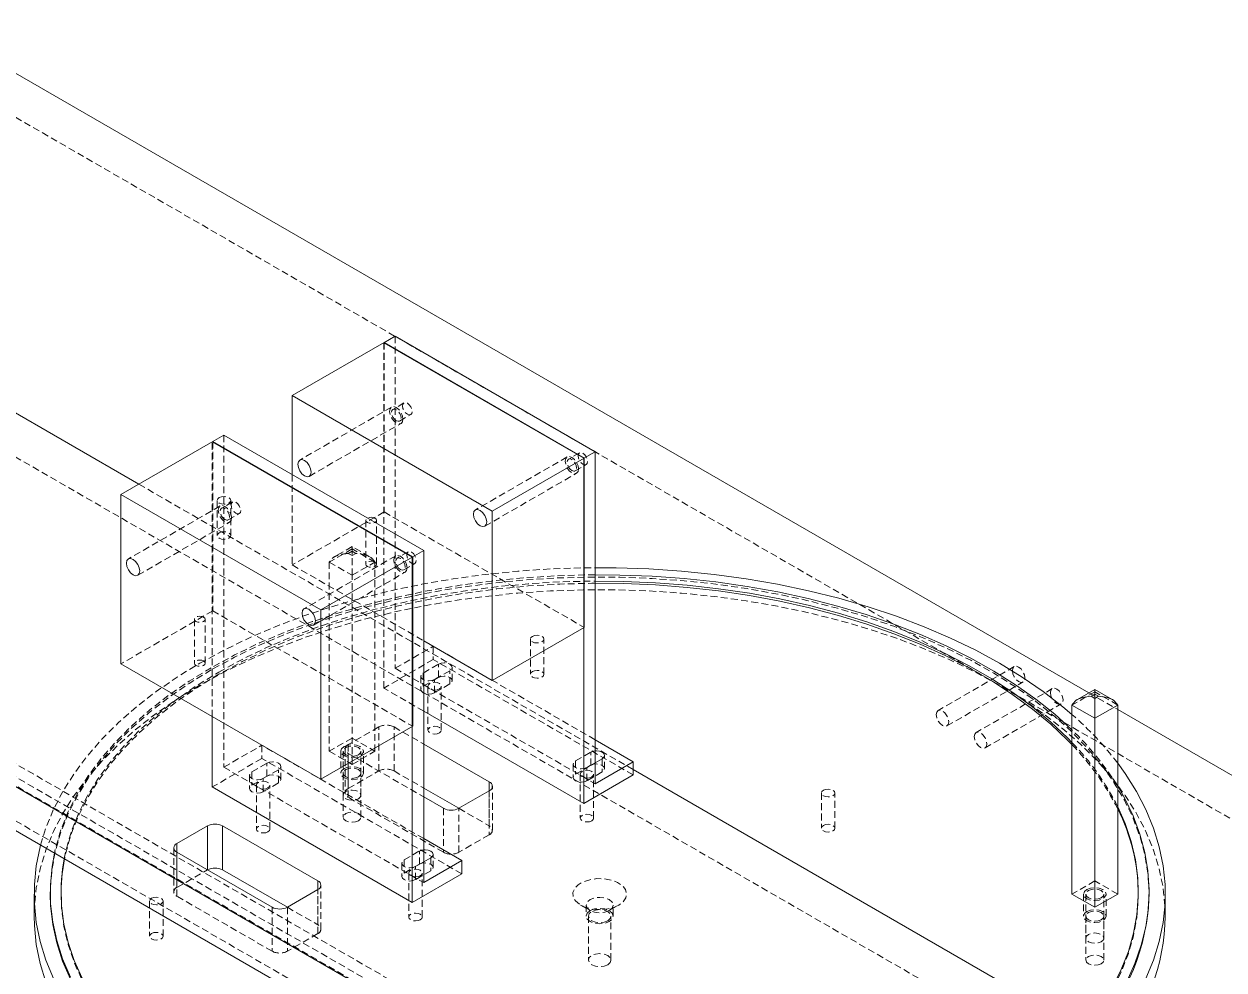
# Model space of a CAD drawing. Header units: millimetres. Extents: x 1529 to 6255, y 1713 to 5797.
# Drawn here: x 5558.1 to 5780.9, y 5170.2 to 5345.8 of the extents above; entities that cross this region are included whole.
import ezdxf

# ---------------------------------------------------------------- set-up
doc = ezdxf.new("R2010")
doc.units = ezdxf.units.MM
doc.linetypes.add('HIDDEN', pattern=[1.905, 1.27, -0.635])

msp = doc.modelspace()

# ---------------------------------------------------------------- linework, layer by layer
at = {"color": 7, "linetype": 'Continuous', "lineweight": 15}
for p, q in [((5540.713, 5345.846), (5755.856, 5221.647)), ((5409.591, 5289.07), (5698.033, 5122.557)), ((5625.003, 5286.681), (5607.962, 5276.843)), ((5624.932, 5286.64), (5627.053, 5287.864)), ((5624.932, 5286.64), (5662.055, 5265.209)), ((5662.126, 5265.25), (5625.003, 5286.681)), ((5664.177, 5266.434), (5627.053, 5287.864)), ((5409.591, 5280.905), (5698.033, 5114.391)), ((5549.201, 5277.87), (5579.471, 5260.396)), ((5607.962, 5276.843), (5645.085, 5255.412)), ((5607.962, 5276.843), (5607.962, 5262.148)), ((5593.112, 5268.271), (5595.234, 5269.495)), ((5632.357, 5248.064), (5595.234, 5269.495)), ((5593.183, 5268.311), (5576.142, 5258.474)), ((5593.112, 5268.271), (5630.235, 5246.84)), ((5630.306, 5246.881), (5593.183, 5268.311)), ((5645.085, 5255.412), (5662.126, 5265.25)), ((5664.177, 5266.434), (5662.055, 5265.209)), ((5662.055, 5265.209), (5662.055, 5201.111)), ((5662.126, 5233.813), (5662.126, 5265.25)), ((5664.177, 5204.785), (5664.177, 5266.434)), ((5576.142, 5258.474), (5576.142, 5227.037)), ((5576.142, 5258.474), (5613.265, 5237.043)), ((5645.085, 5255.412), (5645.085, 5223.975)), ((5613.265, 5237.043), (5630.306, 5246.881)), ((5632.357, 5248.064), (5630.235, 5246.84)), ((5630.235, 5246.84), (5630.235, 5182.741)), ((5630.306, 5215.444), (5630.306, 5246.881)), ((5632.357, 5186.416), (5632.357, 5248.064)), ((5613.265, 5205.606), (5613.265, 5237.043)), ((5645.085, 5223.975), (5662.126, 5233.813)), ((5632.357, 5231.323), (5645.085, 5223.975)), ((5576.142, 5227.037), (5613.265, 5205.606)), ((5756.949, 5222.278), (5753.707, 5220.406)), ((5760.191, 5220.406), (5756.949, 5222.278)), ((5756.949, 5221.431), (5756.242, 5221.023)), ((5756.242, 5221.023), (5756.949, 5220.615)), ((5757.656, 5221.023), (5756.949, 5221.431)), ((5756.949, 5220.615), (5757.656, 5221.023)), ((5662.055, 5201.111), (5632.357, 5218.255)), ((5752.706, 5219.39), (5756.949, 5216.941)), ((5752.706, 5184.279), (5752.706, 5219.39)), ((5756.949, 5216.941), (5761.192, 5219.39)), ((5761.192, 5219.39), (5761.192, 5184.279)), ((5761.192, 5218.567), (5854.553, 5164.671)), ((5593.112, 5204.172), (5593.112, 5217.24)), ((5613.265, 5205.606), (5630.306, 5215.444)), ((5756.949, 5181.829), (5756.949, 5216.941)), ((5632.357, 5212.132), (5644.519, 5205.111)), ((5671.248, 5208.867), (5664.177, 5212.949)), ((5665.485, 5209.418), (5664.177, 5208.663)), ((5671.248, 5208.867), (5664.177, 5204.785)), ((5671.248, 5206.417), (5671.248, 5208.867)), ((5662.055, 5201.111), (5671.248, 5206.417)), ((5671.248, 5207.414), (5775.368, 5147.306)), ((5630.235, 5182.741), (5593.112, 5204.172)), ((5632.357, 5203.967), (5638.861, 5200.212)), ((5632.357, 5202.335), (5636.034, 5200.213)), ((5644.519, 5203.478), (5638.862, 5200.213)), ((5592.193, 5196.947), (5586.536, 5193.681)), ((5595.022, 5196.947), (5612.699, 5186.742)), ((5595.022, 5188.781), (5595.022, 5196.947)), ((5639.428, 5190.498), (5632.357, 5194.58)), ((5586.536, 5192.049), (5604.214, 5181.843)), ((5633.665, 5191.049), (5632.357, 5190.294)), ((5595.022, 5188.781), (5607.041, 5181.843)), ((5639.428, 5190.498), (5632.357, 5186.416)), ((5639.428, 5188.048), (5639.428, 5190.498)), ((5630.235, 5182.741), (5639.428, 5188.048)), ((5560.025, 5184.279), (5560.025, 5180.196)), ((5563.025, 5184.687), (5563.025, 5184.279)), ((5612.699, 5185.109), (5607.042, 5181.843)), ((5752.706, 5184.279), (5756.949, 5181.829)), ((5761.192, 5184.279), (5756.949, 5181.829)), ((5767.025, 5184.279), (5767.025, 5184.687)), ((5770.025, 5180.196), (5770.025, 5184.279))]:
    msp.add_line(p, q, dxfattribs=at)
at = {"color": 7, "linetype": 'HIDDEN', "lineweight": 0}
for p, q in [((5951.971, 5100.267), (5540.713, 5337.681)), ((5775.368, 5139.141), (5452.464, 5325.55)), ((5624.932, 5222.541), (5624.932, 5286.64)), ((5625.003, 5286.681), (5625.003, 5255.244)), ((5627.053, 5287.864), (5627.053, 5226.215)), ((5628.691, 5275.474), (5626.641, 5274.29)), ((5626.391, 5274.723), (5609.349, 5264.886)), ((5627.891, 5272.125), (5629.941, 5273.309)), ((5611.099, 5261.855), (5628.141, 5271.692)), ((5595.234, 5269.495), (5595.234, 5207.846)), ((5593.112, 5217.24), (5593.112, 5268.271)), ((5593.183, 5268.311), (5593.183, 5236.875)), ((5658.988, 5265.459), (5641.947, 5255.621)), ((5661.289, 5266.21), (5659.238, 5265.026)), ((5607.962, 5262.148), (5607.962, 5245.406)), ((5643.697, 5252.59), (5660.738, 5262.428)), ((5660.488, 5262.861), (5662.539, 5264.044)), ((5579.471, 5260.396), (5671.248, 5207.414)), ((5594.571, 5256.354), (5577.53, 5246.517)), ((5594.036, 5257.388), (5594.036, 5250.856)), ((5596.871, 5257.105), (5594.821, 5255.921)), ((5596.536, 5250.856), (5596.536, 5257.388)), ((5579.279, 5243.485), (5596.321, 5253.323)), ((5596.071, 5253.756), (5598.121, 5254.94)), ((5625.003, 5255.244), (5607.962, 5245.406)), ((5621.599, 5253.694), (5621.599, 5245.529)), ((5623.599, 5245.529), (5623.599, 5253.694)), ((5625.003, 5255.244), (5662.126, 5233.813)), ((5619.063, 5248.811), (5615.821, 5246.939)), ((5622.305, 5246.939), (5619.063, 5248.811)), ((5627.168, 5247.09), (5610.127, 5237.252)), ((5619.063, 5248.372), (5614.821, 5245.923)), ((5619.063, 5247.964), (5618.356, 5247.556)), ((5619.063, 5247.148), (5618.356, 5247.556)), ((5623.306, 5245.923), (5619.063, 5248.372)), ((5619.063, 5248.372), (5619.063, 5247.323)), ((5619.77, 5247.556), (5619.063, 5247.964)), ((5619.77, 5247.556), (5619.063, 5247.148)), ((5629.469, 5247.84), (5627.418, 5246.657)), ((5607.962, 5245.406), (5632.357, 5231.323)), ((5614.821, 5245.923), (5619.063, 5243.474)), ((5614.821, 5245.923), (5614.821, 5210.812)), ((5619.063, 5243.474), (5623.306, 5245.923)), ((5623.306, 5210.812), (5623.306, 5245.923)), ((5628.668, 5244.491), (5630.719, 5245.675)), ((5611.877, 5234.221), (5628.918, 5244.058)), ((5619.063, 5208.363), (5619.063, 5243.474)), ((5593.183, 5236.875), (5576.142, 5227.037)), ((5593.183, 5236.875), (5630.306, 5215.444)), ((5589.779, 5235.325), (5589.779, 5227.159)), ((5591.779, 5227.159), (5591.779, 5235.325)), ((5652.173, 5231.635), (5652.173, 5225.103)), ((5654.673, 5225.103), (5654.673, 5231.635)), ((5627.053, 5226.215), (5634.125, 5230.298)), ((5664.177, 5212.949), (5634.125, 5230.298)), ((5634.125, 5230.298), (5634.125, 5227.848)), ((5634.125, 5227.848), (5624.932, 5222.541)), ((5632.251, 5225.338), (5635.079, 5226.971)), ((5671.248, 5206.417), (5634.125, 5227.848)), ((5635.079, 5224.521), (5635.079, 5226.971)), ((5741.982, 5226.527), (5727.84, 5218.363)), ((5627.053, 5226.215), (5664.177, 5204.785)), ((5631.811, 5224.726), (5631.811, 5222.276)), ((5632.251, 5225.338), (5632.251, 5222.888)), ((5632.251, 5222.888), (5635.079, 5224.521)), ((5637.2, 5225.746), (5634.372, 5224.113)), ((5637.2, 5223.297), (5637.2, 5225.746)), ((5637.64, 5223.909), (5637.64, 5226.358)), ((5632.357, 5218.255), (5624.932, 5222.541)), ((5633.122, 5222.888), (5633.122, 5214.723)), ((5634.372, 5221.664), (5634.372, 5224.113)), ((5637.2, 5223.297), (5634.372, 5221.664)), ((5635.622, 5214.723), (5635.622, 5222.888)), ((5729.49, 5215.505), (5743.632, 5223.669)), ((5749.053, 5222.445), (5734.911, 5214.281)), ((5756.949, 5221.839), (5752.706, 5219.39)), ((5755.856, 5221.647), (5761.192, 5218.567)), ((5761.192, 5219.39), (5756.949, 5221.839)), ((5756.949, 5221.839), (5756.949, 5220.79)), ((5736.561, 5211.423), (5750.703, 5219.587)), ((5540.713, 5215.2), (5951.971, 4977.786)), ((5545.663, 5214.791), (5954.093, 4979.01)), ((5619.063, 5213.261), (5614.821, 5210.812)), ((5624.013, 5215.316), (5618.356, 5212.05)), ((5619.063, 5213.261), (5623.306, 5210.812)), ((5624.013, 5207.151), (5624.013, 5215.316)), ((5626.841, 5215.316), (5632.357, 5212.132)), ((5626.841, 5207.151), (5626.841, 5215.316)), ((5542.128, 5212.75), (5950.557, 4976.969)), ((5595.234, 5207.846), (5602.305, 5211.928)), ((5632.357, 5194.58), (5602.305, 5211.928)), ((5602.305, 5211.928), (5602.305, 5209.479)), ((5617.77, 5211.234), (5617.77, 5203.069)), ((5618.356, 5212.05), (5618.356, 5203.885)), ((5602.305, 5209.479), (5593.112, 5204.172)), ((5639.428, 5188.048), (5602.305, 5209.479)), ((5614.821, 5210.812), (5619.063, 5208.363)), ((5616.963, 5210.812), (5616.963, 5206.729)), ((5617.413, 5210.812), (5617.413, 5202.646)), ((5618.356, 5210.418), (5632.357, 5202.335)), ((5618.356, 5202.252), (5618.356, 5210.418)), ((5619.063, 5208.363), (5623.306, 5210.812)), ((5620.713, 5202.646), (5620.713, 5210.812)), ((5621.163, 5206.729), (5621.163, 5210.812)), ((5660.535, 5209.01), (5663.363, 5210.642)), ((5660.535, 5209.01), (5660.535, 5206.56)), ((5664.177, 5208.663), (5662.656, 5207.785)), ((5663.363, 5208.193), (5663.363, 5210.642)), ((5665.485, 5209.418), (5665.485, 5206.968)), ((5665.924, 5207.581), (5665.924, 5210.03)), ((5951.971, 4969.62), (5540.713, 5207.034)), ((5595.234, 5207.846), (5632.357, 5186.416)), ((5600.431, 5206.969), (5603.259, 5208.601)), ((5600.431, 5206.969), (5600.431, 5204.519)), ((5605.381, 5207.377), (5602.552, 5205.744)), ((5603.259, 5206.152), (5603.259, 5208.601)), ((5605.381, 5204.927), (5605.381, 5207.377)), ((5605.82, 5205.54), (5605.82, 5207.989)), ((5617.413, 5206.729), (5617.413, 5198.564)), ((5618.356, 5203.885), (5624.013, 5207.151)), ((5620.713, 5198.564), (5620.713, 5206.729)), ((5626.841, 5207.151), (5632.357, 5203.967)), ((5660.096, 5208.397), (5660.096, 5205.948)), ((5660.535, 5206.56), (5663.363, 5208.193)), ((5661.406, 5206.56), (5661.406, 5198.395)), ((5662.656, 5205.336), (5662.656, 5207.785)), ((5665.485, 5206.968), (5662.656, 5205.336)), ((5663.906, 5198.395), (5663.906, 5206.56)), ((5599.992, 5206.356), (5599.992, 5203.907)), ((5600.431, 5204.519), (5603.259, 5206.152)), ((5601.302, 5204.519), (5601.302, 5196.354)), ((5602.552, 5203.295), (5602.552, 5205.744)), ((5605.381, 5204.927), (5602.552, 5203.295)), ((5603.802, 5196.354), (5603.802, 5204.519)), ((5645.105, 5196.129), (5645.105, 5204.295)), ((5636.034, 5192.047), (5618.356, 5202.252)), ((5644.519, 5203.478), (5644.519, 5195.313)), ((5644.519, 5196.946), (5644.519, 5203.478)), ((5706.201, 5203.055), (5706.201, 5196.523)), ((5708.702, 5196.523), (5708.702, 5203.055)), ((5636.034, 5200.213), (5636.034, 5192.047)), ((5638.861, 5200.212), (5644.519, 5196.946)), ((5638.862, 5192.047), (5638.862, 5200.213)), ((5644.519, 5195.313), (5638.862, 5192.047)), ((5585.95, 5192.865), (5585.95, 5184.699)), ((5586.536, 5183.883), (5586.536, 5192.049)), ((5586.536, 5192.048), (5586.536, 5185.516)), ((5628.715, 5190.641), (5631.544, 5192.273)), ((5631.544, 5189.824), (5631.544, 5192.273)), ((5633.665, 5191.049), (5633.665, 5188.599)), ((5634.104, 5189.211), (5634.104, 5191.661)), ((5586.536, 5185.516), (5592.193, 5188.781)), ((5592.193, 5188.781), (5592.193, 5188.783)), ((5628.276, 5190.028), (5628.276, 5187.579)), ((5628.715, 5190.641), (5628.715, 5188.191)), ((5628.715, 5188.191), (5631.544, 5189.824)), ((5632.357, 5190.294), (5630.836, 5189.416)), ((5630.836, 5186.966), (5630.836, 5189.416)), ((5633.665, 5188.599), (5630.836, 5186.966)), ((5629.586, 5188.191), (5629.586, 5180.025)), ((5632.086, 5180.025), (5632.086, 5188.191)), ((5756.949, 5186.728), (5752.706, 5184.279)), ((5761.192, 5184.279), (5756.949, 5186.728)), ((5565.025, 5184.687), (5565.025, 5184.279)), ((5612.699, 5176.944), (5612.699, 5185.109)), ((5612.699, 5178.576), (5612.699, 5185.109)), ((5613.285, 5177.76), (5613.285, 5185.925)), ((5754.849, 5184.279), (5754.849, 5180.196)), ((5755.299, 5184.279), (5755.299, 5176.113)), ((5758.599, 5176.113), (5758.599, 5184.279)), ((5759.049, 5180.196), (5759.049, 5184.279)), ((5765.025, 5184.279), (5765.025, 5184.687)), ((5581.467, 5182.99), (5581.467, 5176.458)), ((5583.967, 5176.458), (5583.967, 5182.99)), ((5604.214, 5173.678), (5586.536, 5183.883)), ((5661.489, 5182.238), (5663.257, 5181.217)), ((5662.525, 5182.237), (5662.525, 5180.196)), ((5666.793, 5181.217), (5668.561, 5182.238)), ((5667.525, 5180.196), (5667.525, 5182.237)), ((5604.214, 5181.843), (5604.214, 5173.678)), ((5607.041, 5181.843), (5612.699, 5178.576)), ((5607.042, 5181.843), (5607.042, 5173.678)), ((5662.925, 5180.196), (5662.925, 5172.031)), ((5667.125, 5172.031), (5667.125, 5180.196)), ((5755.299, 5180.196), (5755.299, 5172.031)), ((5758.599, 5172.031), (5758.599, 5180.196)), ((5612.699, 5176.944), (5607.042, 5173.678))]:
    msp.add_line(p, q, dxfattribs=at)
at = {"color": 8, "linetype": 'Continuous', "lineweight": 15}
for p, q in [((5644.519, 5203.478), (5644.519, 5205.111)), ((5592.193, 5188.783), (5592.193, 5196.947)), ((5586.536, 5193.681), (5586.536, 5192.048)), ((5612.699, 5185.109), (5612.699, 5186.742))]:
    msp.add_line(p, q, dxfattribs=at)
at = {"color": 7, "linetype": 'HIDDEN', "lineweight": 0, "flags": 128}
for points in [[(5629.316, 5273.371), (5629.654, 5273.253), (5629.941, 5273.309), (5630.133, 5273.53), (5630.2, 5273.881), (5630.133, 5274.311), (5629.941, 5274.753), (5629.654, 5275.139), (5629.316, 5275.412), (5628.978, 5275.53), (5628.691, 5275.474), (5628.5, 5275.254), (5628.432, 5274.902), (5628.5, 5274.472), (5628.691, 5274.031), (5628.978, 5273.644), (5629.316, 5273.371)], [(5628.503, 5272.494), (5628.409, 5272.001), (5628.141, 5271.692), (5627.739, 5271.614), (5627.266, 5271.779), (5626.792, 5272.161), (5626.391, 5272.703), (5626.122, 5273.321), (5626.028, 5273.922), (5626.122, 5274.415), (5626.391, 5274.723), (5626.792, 5274.801), (5627.266, 5274.637), (5627.739, 5274.255), (5628.141, 5273.713), (5628.409, 5273.095), (5628.503, 5272.494)], [(5627.266, 5272.187), (5626.927, 5272.46), (5626.641, 5272.847), (5626.449, 5273.289), (5626.382, 5273.718), (5626.449, 5274.07), (5626.641, 5274.29), (5626.927, 5274.346), (5627.266, 5274.229), (5627.604, 5273.956), (5627.891, 5273.569), (5628.082, 5273.127), (5628.149, 5272.698), (5628.082, 5272.346), (5627.891, 5272.125), (5627.604, 5272.07), (5627.266, 5272.187)], [(5661.101, 5263.229), (5661.006, 5262.736), (5660.738, 5262.428), (5660.337, 5262.35), (5659.863, 5262.514), (5659.39, 5262.896), (5658.988, 5263.438), (5658.72, 5264.056), (5658.626, 5264.658), (5658.72, 5265.15), (5658.988, 5265.459), (5659.39, 5265.537), (5659.863, 5265.372), (5660.337, 5264.99), (5660.738, 5264.448), (5661.006, 5263.83), (5661.101, 5263.229)], [(5659.863, 5262.923), (5659.525, 5263.195), (5659.238, 5263.582), (5659.047, 5264.024), (5658.979, 5264.453), (5659.047, 5264.805), (5659.238, 5265.026), (5659.525, 5265.081), (5659.863, 5264.964), (5660.201, 5264.691), (5660.488, 5264.304), (5660.68, 5263.862), (5660.747, 5263.433), (5660.68, 5263.081), (5660.488, 5262.861), (5660.201, 5262.805), (5659.863, 5262.923)], [(5661.914, 5264.106), (5662.252, 5263.989), (5662.539, 5264.044), (5662.73, 5264.265), (5662.798, 5264.617), (5662.73, 5265.046), (5662.539, 5265.488), (5662.252, 5265.875), (5661.914, 5266.148), (5661.576, 5266.265), (5661.289, 5266.209), (5661.097, 5265.989), (5661.03, 5265.637), (5661.097, 5265.208), (5661.289, 5264.766), (5661.576, 5264.379), (5661.914, 5264.106)], [(5594.402, 5257.899), (5594.808, 5258.055), (5595.286, 5258.11), (5595.764, 5258.055), (5596.17, 5257.899), (5596.441, 5257.664), (5596.536, 5257.388), (5596.441, 5257.112), (5596.17, 5256.878), (5595.764, 5256.722), (5595.286, 5256.667), (5594.808, 5256.722), (5594.402, 5256.878), (5594.131, 5257.112), (5594.036, 5257.388), (5594.131, 5257.664), (5594.402, 5257.899)], [(5596.683, 5254.124), (5596.589, 5253.632), (5596.321, 5253.323), (5595.919, 5253.245), (5595.446, 5253.41), (5594.972, 5253.792), (5594.571, 5254.333), (5594.303, 5254.952), (5594.208, 5255.553), (5594.303, 5256.046), (5594.571, 5256.354), (5594.972, 5256.432), (5595.446, 5256.268), (5595.919, 5255.886), (5596.321, 5255.344), (5596.589, 5254.726), (5596.683, 5254.124)], [(5595.446, 5253.818), (5595.108, 5254.091), (5594.821, 5254.478), (5594.629, 5254.919), (5594.562, 5255.349), (5594.629, 5255.701), (5594.821, 5255.921), (5595.108, 5255.977), (5595.446, 5255.859), (5595.784, 5255.586), (5596.071, 5255.2), (5596.262, 5254.758), (5596.33, 5254.328), (5596.262, 5253.977), (5596.071, 5253.756), (5595.784, 5253.7), (5595.446, 5253.818)], [(5597.496, 5255.002), (5597.835, 5254.884), (5598.121, 5254.94), (5598.313, 5255.16), (5598.38, 5255.512), (5598.313, 5255.942), (5598.121, 5256.383), (5597.835, 5256.77), (5597.496, 5257.043), (5597.158, 5257.161), (5596.871, 5257.105), (5596.68, 5256.884), (5596.613, 5256.533), (5596.68, 5256.103), (5596.871, 5255.661), (5597.158, 5255.275), (5597.496, 5255.002)], [(5623.306, 5254.102), (5623.523, 5253.915), (5623.599, 5253.694), (5623.523, 5253.473), (5623.306, 5253.286), (5622.981, 5253.161), (5622.599, 5253.117), (5622.216, 5253.161), (5621.892, 5253.286), (5621.675, 5253.473), (5621.599, 5253.694), (5621.675, 5253.915), (5621.892, 5254.102), (5622.216, 5254.227), (5622.599, 5254.271), (5622.981, 5254.227), (5623.306, 5254.102)], [(5594.402, 5251.366), (5594.808, 5251.523), (5595.286, 5251.578), (5595.764, 5251.523), (5596.17, 5251.366), (5596.441, 5251.132), (5596.536, 5250.856), (5596.441, 5250.58), (5596.17, 5250.346), (5595.764, 5250.189), (5595.286, 5250.134), (5594.808, 5250.189), (5594.402, 5250.346), (5594.131, 5250.58), (5594.036, 5250.856), (5594.131, 5251.132), (5594.402, 5251.366)], [(5629.281, 5244.86), (5629.187, 5244.367), (5628.918, 5244.058), (5628.517, 5243.98), (5628.043, 5244.145), (5627.57, 5244.527), (5627.168, 5245.069), (5626.9, 5245.687), (5626.806, 5246.288), (5626.9, 5246.781), (5627.168, 5247.09), (5627.57, 5247.168), (5628.043, 5247.003), (5628.517, 5246.621), (5628.918, 5246.079), (5629.187, 5245.461), (5629.281, 5244.86)], [(5628.043, 5244.553), (5627.705, 5244.826), (5627.418, 5245.213), (5627.227, 5245.655), (5627.16, 5246.084), (5627.227, 5246.436), (5627.418, 5246.656), (5627.705, 5246.712), (5628.043, 5246.595), (5628.382, 5246.322), (5628.668, 5245.935), (5628.86, 5245.493), (5628.927, 5245.064), (5628.86, 5244.712), (5628.668, 5244.491), (5628.382, 5244.436), (5628.043, 5244.553)], [(5630.094, 5245.737), (5630.432, 5245.62), (5630.719, 5245.675), (5630.911, 5245.896), (5630.978, 5246.248), (5630.911, 5246.677), (5630.719, 5247.119), (5630.432, 5247.505), (5630.094, 5247.779), (5629.756, 5247.896), (5629.469, 5247.84), (5629.277, 5247.62), (5629.21, 5247.268), (5629.277, 5246.839), (5629.469, 5246.397), (5629.756, 5246.01), (5630.094, 5245.737)], [(5590.779, 5227.14), (5595.222, 5229.56), (5599.9, 5231.826), (5604.8, 5233.932), (5609.903, 5235.869), (5615.192, 5237.632), (5620.65, 5239.215), (5626.258, 5240.611), (5631.998, 5241.817), (5637.849, 5242.828), (5643.792, 5243.642), (5649.807, 5244.254), (5655.874, 5244.663), (5661.971, 5244.868), (5664.177, 5244.892)], [(5623.306, 5245.937), (5623.523, 5245.749), (5623.599, 5245.529), (5623.523, 5245.308), (5623.306, 5245.12), (5622.981, 5244.995), (5622.599, 5244.951), (5622.216, 5244.995), (5621.892, 5245.12), (5621.675, 5245.308), (5621.599, 5245.529), (5621.675, 5245.749), (5621.892, 5245.937), (5622.216, 5246.062), (5622.599, 5246.106), (5622.981, 5246.062), (5623.306, 5245.937)], [(5664.177, 5243.568), (5662.779, 5243.556), (5656.798, 5243.378), (5650.846, 5242.999), (5644.942, 5242.418), (5639.108, 5241.638), (5633.363, 5240.662), (5627.727, 5239.492), (5622.22, 5238.134), (5616.86, 5236.592), (5611.666, 5234.871), (5606.657, 5232.976), (5601.848, 5230.916), (5597.257, 5228.696), (5592.9, 5226.324)], [(5767.025, 5184.279), (5767.022, 5184.711), (5766.803, 5188.166), (5766.232, 5191.607), (5765.313, 5195.023), (5764.047, 5198.403), (5762.441, 5201.733), (5760.498, 5205.003), (5758.227, 5208.202), (5755.634, 5211.319), (5752.729, 5214.342), (5749.522, 5217.261), (5746.023, 5220.067), (5742.245, 5222.75), (5738.201, 5225.3), (5733.905, 5227.708), (5729.371, 5229.967), (5724.615, 5232.068), (5719.654, 5234.005), (5714.505, 5235.77), (5709.185, 5237.357), (5703.713, 5238.762), (5698.107, 5239.979), (5692.388, 5241.004), (5686.574, 5241.833), (5680.686, 5242.464), (5674.743, 5242.894), (5668.768, 5243.122), (5662.779, 5243.148), (5656.798, 5242.97), (5650.846, 5242.59), (5644.942, 5242.009), (5639.108, 5241.229), (5633.363, 5240.253), (5627.727, 5239.084), (5622.22, 5237.726), (5616.86, 5236.184), (5611.666, 5234.462), (5606.657, 5232.568), (5601.848, 5230.507), (5597.257, 5228.287), (5592.9, 5225.915)], [(5594.314, 5225.507), (5598.628, 5227.854), (5603.174, 5230.049), (5607.938, 5232.084), (5612.902, 5233.953), (5618.049, 5235.649), (5623.361, 5237.167), (5628.82, 5238.499), (5634.405, 5239.643), (5640.099, 5240.594), (5645.88, 5241.348), (5651.728, 5241.903), (5657.622, 5242.257), (5663.543, 5242.409), (5664.177, 5242.414)], [(5770.025, 5180.196), (5769.981, 5181.959), (5769.626, 5185.479), (5768.916, 5188.981), (5767.856, 5192.453), (5766.447, 5195.884), (5764.696, 5199.262), (5762.607, 5202.575), (5760.187, 5205.813), (5757.446, 5208.964), (5754.392, 5212.017), (5751.036, 5214.963), (5747.389, 5217.792), (5743.463, 5220.493), (5739.271, 5223.057), (5734.829, 5225.477), (5730.15, 5227.743), (5725.251, 5229.849), (5720.148, 5231.787), (5714.858, 5233.55), (5709.4, 5235.132), (5703.792, 5236.529), (5698.052, 5237.734), (5692.201, 5238.746), (5686.258, 5239.559), (5680.243, 5240.171), (5674.176, 5240.58), (5668.079, 5240.785), (5661.971, 5240.785), (5655.874, 5240.58), (5649.807, 5240.171), (5643.792, 5239.559), (5637.849, 5238.746), (5631.998, 5237.734), (5626.258, 5236.529), (5620.65, 5235.132), (5615.192, 5233.55), (5609.903, 5231.787), (5604.8, 5229.849), (5599.9, 5227.743), (5595.222, 5225.477), (5590.779, 5223.057)], [(5664.177, 5242.005), (5663.543, 5242.001), (5657.622, 5241.849), (5651.728, 5241.495), (5645.88, 5240.939), (5640.099, 5240.185), (5634.405, 5239.235), (5628.82, 5238.091), (5623.361, 5236.758), (5618.049, 5235.241), (5612.902, 5233.545), (5607.938, 5231.676), (5603.174, 5229.64), (5598.628, 5227.446), (5594.314, 5225.099)], [(5591.486, 5235.733), (5591.703, 5235.546), (5591.779, 5235.325), (5591.703, 5235.104), (5591.486, 5234.917), (5591.162, 5234.791), (5590.779, 5234.747), (5590.396, 5234.791), (5590.072, 5234.917), (5589.855, 5235.104), (5589.779, 5235.325), (5589.855, 5235.546), (5590.072, 5235.733), (5590.396, 5235.858), (5590.779, 5235.902), (5591.162, 5235.858), (5591.486, 5235.733)], [(5652.54, 5232.146), (5652.945, 5232.302), (5653.423, 5232.357), (5653.902, 5232.302), (5654.307, 5232.146), (5654.578, 5231.911), (5654.673, 5231.635), (5654.578, 5231.359), (5654.307, 5231.125), (5653.902, 5230.969), (5653.423, 5230.914), (5652.945, 5230.969), (5652.54, 5231.125), (5652.269, 5231.359), (5652.173, 5231.635), (5652.269, 5231.911), (5652.54, 5232.146)], [(5561.214, 5193.375), (5562.194, 5196.536), (5563.603, 5199.967), (5565.355, 5203.345), (5567.444, 5206.658), (5569.863, 5209.896), (5572.604, 5213.047), (5575.658, 5216.1), (5579.014, 5219.046), (5582.661, 5221.874), (5586.587, 5224.575), (5590.779, 5227.14)], [(5591.486, 5227.568), (5591.703, 5227.38), (5591.779, 5227.159), (5591.703, 5226.938), (5591.486, 5226.751), (5591.162, 5226.626), (5590.779, 5226.582), (5590.396, 5226.626), (5590.072, 5226.751), (5589.855, 5226.938), (5589.779, 5227.159), (5589.855, 5227.38), (5590.072, 5227.568), (5590.396, 5227.693), (5590.779, 5227.737), (5591.162, 5227.693), (5591.486, 5227.568)], [(5635.079, 5226.971), (5635.566, 5227.158), (5636.14, 5227.224), (5636.714, 5227.158), (5637.2, 5226.971), (5637.526, 5226.69), (5637.64, 5226.358), (5637.526, 5226.027), (5637.2, 5225.746)], [(5741.64, 5225.771), (5741.729, 5225.204), (5741.982, 5224.621), (5742.36, 5224.111), (5742.807, 5223.75), (5743.253, 5223.595), (5743.632, 5223.669), (5743.885, 5223.96), (5743.974, 5224.424), (5743.885, 5224.991), (5743.632, 5225.574), (5743.253, 5226.085), (5742.807, 5226.445), (5742.36, 5226.6), (5741.982, 5226.527), (5741.729, 5226.236), (5741.64, 5225.771)], [(5592.9, 5225.915), (5588.792, 5223.4), (5584.946, 5220.75), (5581.376, 5217.974), (5578.095, 5215.082), (5575.113, 5212.084), (5572.442, 5208.99), (5570.089, 5205.81), (5568.064, 5202.557), (5566.373, 5199.24), (5565.022, 5195.872), (5564.015, 5192.464), (5563.357, 5189.028), (5563.05, 5185.575), (5563.025, 5184.279)], [(5592.9, 5226.324), (5588.792, 5223.808), (5584.946, 5221.158), (5581.376, 5218.382), (5578.095, 5215.49), (5575.113, 5212.492), (5572.442, 5209.398), (5570.089, 5206.219), (5568.064, 5202.965), (5566.373, 5199.649), (5565.022, 5196.28), (5564.015, 5192.872), (5563.791, 5191.887)], [(5565.596, 5190.845), (5565.913, 5192.363), (5566.875, 5195.739), (5568.182, 5199.077), (5569.828, 5202.363), (5571.809, 5205.588), (5574.118, 5208.739), (5576.746, 5211.806), (5579.684, 5214.777), (5582.921, 5217.643), (5586.448, 5220.393), (5590.25, 5223.017), (5594.314, 5225.507)], [(5594.314, 5225.099), (5590.25, 5222.609), (5586.448, 5219.985), (5582.921, 5217.235), (5579.684, 5214.369), (5576.746, 5211.397), (5574.118, 5208.331), (5571.809, 5205.18), (5569.828, 5201.955), (5568.182, 5198.668), (5566.875, 5195.331), (5565.913, 5191.955), (5565.666, 5190.805)], [(5634.372, 5224.113), (5633.885, 5223.926), (5633.311, 5223.86), (5632.737, 5223.926), (5632.251, 5224.113), (5631.926, 5224.394), (5631.811, 5224.726), (5631.926, 5225.057), (5632.251, 5225.338)], [(5635.079, 5224.521), (5635.566, 5224.709), (5636.14, 5224.775), (5636.714, 5224.709), (5637.2, 5224.521), (5637.526, 5224.24), (5637.64, 5223.909), (5637.526, 5223.577), (5637.2, 5223.297)], [(5652.54, 5225.613), (5652.945, 5225.77), (5653.423, 5225.825), (5653.902, 5225.77), (5654.307, 5225.613), (5654.578, 5225.379), (5654.673, 5225.103), (5654.578, 5224.827), (5654.307, 5224.593), (5653.902, 5224.436), (5653.423, 5224.381), (5652.945, 5224.436), (5652.54, 5224.593), (5652.269, 5224.827), (5652.173, 5225.103), (5652.269, 5225.379), (5652.54, 5225.613)], [(5590.779, 5223.057), (5586.587, 5220.493), (5582.661, 5217.792), (5579.014, 5214.963), (5575.658, 5212.017), (5572.604, 5208.964), (5569.863, 5205.813), (5567.444, 5202.575), (5565.355, 5199.262), (5563.603, 5195.884), (5562.194, 5192.453), (5561.134, 5188.981), (5560.425, 5185.479), (5560.07, 5181.959), (5560.025, 5180.196)], [(5634.372, 5221.664), (5633.885, 5221.476), (5633.311, 5221.41), (5632.737, 5221.476), (5632.251, 5221.664), (5631.926, 5221.945), (5631.811, 5222.276), (5631.926, 5222.607), (5632.251, 5222.888)], [(5635.256, 5222.378), (5634.85, 5222.222), (5634.372, 5222.167), (5633.894, 5222.222), (5633.488, 5222.378), (5633.217, 5222.612), (5633.122, 5222.888), (5633.217, 5223.164), (5633.488, 5223.399), (5633.894, 5223.555), (5634.372, 5223.61), (5634.85, 5223.555), (5635.256, 5223.399), (5635.527, 5223.164), (5635.622, 5222.888), (5635.527, 5222.612), (5635.256, 5222.378)], [(5748.711, 5221.689), (5748.8, 5221.122), (5749.053, 5220.539), (5749.431, 5220.029), (5749.878, 5219.668), (5750.324, 5219.513), (5750.703, 5219.587), (5750.956, 5219.878), (5751.045, 5220.342), (5750.956, 5220.909), (5750.703, 5221.492), (5750.324, 5222.003), (5749.878, 5222.363), (5749.431, 5222.518), (5749.053, 5222.445), (5748.8, 5222.154), (5748.711, 5221.689)], [(5727.498, 5217.607), (5727.587, 5218.072), (5727.84, 5218.363), (5728.218, 5218.436), (5728.665, 5218.281), (5729.111, 5217.921), (5729.49, 5217.41), (5729.743, 5216.827), (5729.831, 5216.26), (5729.743, 5215.796), (5729.49, 5215.505), (5729.111, 5215.431), (5728.665, 5215.586), (5728.218, 5215.947), (5727.84, 5216.457), (5727.587, 5217.04), (5727.498, 5217.607)], [(5635.256, 5214.213), (5634.85, 5214.056), (5634.372, 5214.001), (5633.894, 5214.056), (5633.488, 5214.213), (5633.217, 5214.447), (5633.122, 5214.723), (5633.217, 5214.999), (5633.488, 5215.233), (5633.894, 5215.389), (5634.372, 5215.444), (5634.85, 5215.389), (5635.256, 5215.233), (5635.527, 5214.999), (5635.622, 5214.723), (5635.527, 5214.447), (5635.256, 5214.213)], [(5734.569, 5213.525), (5734.658, 5213.989), (5734.911, 5214.281), (5735.289, 5214.354), (5735.736, 5214.199), (5736.182, 5213.839), (5736.561, 5213.328), (5736.814, 5212.745), (5736.903, 5212.178), (5736.814, 5211.714), (5736.561, 5211.423), (5736.182, 5211.349), (5735.736, 5211.504), (5735.289, 5211.865), (5734.911, 5212.375), (5734.658, 5212.958), (5734.569, 5213.525)], [(5617.578, 5211.669), (5618.26, 5211.932), (5619.063, 5212.024), (5619.867, 5211.932), (5620.548, 5211.669), (5621.003, 5211.276), (5621.163, 5210.812), (5621.003, 5210.348), (5620.548, 5209.955), (5619.867, 5209.692), (5619.063, 5209.6), (5618.26, 5209.692), (5617.578, 5209.955), (5617.123, 5210.348), (5616.963, 5210.812), (5617.123, 5211.276), (5617.578, 5211.669)], [(5620.23, 5210.138), (5619.695, 5209.932), (5619.063, 5209.859), (5618.432, 5209.932), (5617.896, 5210.138), (5617.539, 5210.447), (5617.413, 5210.812), (5617.539, 5211.176), (5617.896, 5211.485), (5618.432, 5211.692), (5619.063, 5211.764), (5619.695, 5211.692), (5620.23, 5211.485), (5620.588, 5211.176), (5620.713, 5210.812), (5620.588, 5210.447), (5620.23, 5210.138)], [(5663.363, 5210.642), (5663.85, 5210.83), (5664.177, 5210.884)], [(5603.259, 5208.601), (5603.746, 5208.789), (5604.32, 5208.855), (5604.894, 5208.789), (5605.381, 5208.601), (5605.706, 5208.321), (5605.82, 5207.989), (5605.706, 5207.658), (5605.381, 5207.377)], [(5662.656, 5207.785), (5662.17, 5207.597), (5661.596, 5207.531), (5661.022, 5207.597), (5660.535, 5207.785), (5660.21, 5208.066), (5660.096, 5208.397), (5660.21, 5208.729), (5660.535, 5209.01)], [(5602.552, 5205.744), (5602.066, 5205.556), (5601.492, 5205.49), (5600.918, 5205.556), (5600.431, 5205.744), (5600.106, 5206.025), (5599.992, 5206.356), (5600.106, 5206.688), (5600.431, 5206.969)], [(5617.578, 5207.586), (5618.26, 5207.849), (5619.063, 5207.941), (5619.867, 5207.849), (5620.548, 5207.586), (5621.003, 5207.193), (5621.163, 5206.729), (5621.003, 5206.265), (5620.548, 5205.872), (5619.867, 5205.609), (5619.063, 5205.517), (5618.26, 5205.609), (5617.578, 5205.872), (5617.123, 5206.265), (5616.963, 5206.729), (5617.123, 5207.193), (5617.578, 5207.586)], [(5620.23, 5206.056), (5619.695, 5205.849), (5619.063, 5205.777), (5618.432, 5205.849), (5617.896, 5206.056), (5617.539, 5206.365), (5617.413, 5206.729), (5617.539, 5207.094), (5617.896, 5207.403), (5618.432, 5207.609), (5619.063, 5207.682), (5619.695, 5207.609), (5620.23, 5207.403), (5620.588, 5207.094), (5620.713, 5206.729), (5620.588, 5206.365), (5620.23, 5206.056)], [(5662.656, 5205.336), (5662.17, 5205.148), (5661.596, 5205.082), (5661.022, 5205.148), (5660.535, 5205.336), (5660.21, 5205.616), (5660.096, 5205.948), (5660.21, 5206.279), (5660.535, 5206.56)], [(5663.54, 5206.05), (5663.135, 5205.893), (5662.656, 5205.839), (5662.178, 5205.893), (5661.772, 5206.05), (5661.501, 5206.284), (5661.406, 5206.56), (5661.501, 5206.836), (5661.772, 5207.07), (5662.178, 5207.227), (5662.656, 5207.282), (5663.135, 5207.227), (5663.54, 5207.07), (5663.811, 5206.836), (5663.906, 5206.56), (5663.811, 5206.284), (5663.54, 5206.05)], [(5663.363, 5208.193), (5663.85, 5208.381), (5664.424, 5208.447), (5664.998, 5208.381), (5665.485, 5208.193), (5665.81, 5207.912), (5665.924, 5207.581), (5665.81, 5207.249), (5665.485, 5206.968)], [(5602.552, 5203.295), (5602.066, 5203.107), (5601.492, 5203.041), (5600.918, 5203.107), (5600.431, 5203.295), (5600.106, 5203.575), (5599.992, 5203.907), (5600.106, 5204.238), (5600.431, 5204.519)], [(5603.436, 5204.009), (5603.031, 5203.852), (5602.552, 5203.798), (5602.074, 5203.852), (5601.668, 5204.009), (5601.397, 5204.243), (5601.302, 5204.519), (5601.397, 5204.795), (5601.668, 5205.029), (5602.074, 5205.186), (5602.552, 5205.241), (5603.031, 5205.186), (5603.436, 5205.029), (5603.707, 5204.795), (5603.802, 5204.519), (5603.707, 5204.243), (5603.436, 5204.009)], [(5603.259, 5206.152), (5603.746, 5206.34), (5604.32, 5206.406), (5604.894, 5206.34), (5605.381, 5206.152), (5605.706, 5205.871), (5605.82, 5205.54), (5605.706, 5205.208), (5605.381, 5204.927)], [(5620.23, 5201.973), (5620.588, 5202.282), (5620.713, 5202.646), (5620.588, 5203.011), (5620.23, 5203.32), (5619.695, 5203.527), (5619.063, 5203.599), (5618.432, 5203.527), (5617.896, 5203.32), (5617.539, 5203.011), (5617.413, 5202.646), (5617.539, 5202.282), (5617.896, 5201.973), (5618.432, 5201.766), (5619.063, 5201.694), (5619.695, 5201.766), (5620.23, 5201.973)], [(5706.568, 5203.565), (5706.973, 5203.722), (5707.452, 5203.777), (5707.93, 5203.722), (5708.335, 5203.565), (5708.606, 5203.331), (5708.702, 5203.055), (5708.606, 5202.779), (5708.335, 5202.545), (5707.93, 5202.388), (5707.451, 5202.333), (5706.973, 5202.388), (5706.568, 5202.545), (5706.297, 5202.779), (5706.201, 5203.055), (5706.297, 5203.331), (5706.568, 5203.565)], [(5620.23, 5197.89), (5619.695, 5197.684), (5619.063, 5197.611), (5618.432, 5197.684), (5617.896, 5197.89), (5617.539, 5198.199), (5617.413, 5198.564), (5617.539, 5198.928), (5617.896, 5199.237), (5618.432, 5199.444), (5619.063, 5199.516), (5619.695, 5199.444), (5620.23, 5199.237), (5620.588, 5198.928), (5620.713, 5198.564), (5620.588, 5198.199), (5620.23, 5197.89)], [(5663.54, 5197.884), (5663.135, 5197.728), (5662.656, 5197.673), (5662.178, 5197.728), (5661.772, 5197.884), (5661.501, 5198.118), (5661.406, 5198.395), (5661.501, 5198.671), (5661.772, 5198.905), (5662.178, 5199.061), (5662.656, 5199.116), (5663.135, 5199.061), (5663.54, 5198.905), (5663.811, 5198.671), (5663.906, 5198.395), (5663.811, 5198.119), (5663.54, 5197.884)], [(5603.436, 5195.843), (5603.031, 5195.687), (5602.552, 5195.632), (5602.074, 5195.687), (5601.668, 5195.843), (5601.397, 5196.077), (5601.302, 5196.354), (5601.397, 5196.63), (5601.668, 5196.864), (5602.074, 5197.02), (5602.552, 5197.075), (5603.031, 5197.02), (5603.436, 5196.864), (5603.707, 5196.63), (5603.802, 5196.354), (5603.707, 5196.077), (5603.436, 5195.843)], [(5706.568, 5197.033), (5706.973, 5197.189), (5707.452, 5197.244), (5707.93, 5197.189), (5708.335, 5197.033), (5708.606, 5196.799), (5708.702, 5196.523), (5708.606, 5196.247), (5708.335, 5196.013), (5707.93, 5195.856), (5707.451, 5195.801), (5706.973, 5195.856), (5706.568, 5196.013), (5706.297, 5196.247), (5706.201, 5196.523), (5706.297, 5196.799), (5706.568, 5197.033)], [(5631.544, 5192.273), (5632.03, 5192.461), (5632.357, 5192.515)], [(5630.836, 5189.416), (5630.35, 5189.228), (5629.776, 5189.162), (5629.202, 5189.228), (5628.715, 5189.416), (5628.39, 5189.697), (5628.276, 5190.028), (5628.39, 5190.36), (5628.715, 5190.641)], [(5631.72, 5187.681), (5631.315, 5187.524), (5630.837, 5187.469), (5630.358, 5187.524), (5629.953, 5187.681), (5629.682, 5187.915), (5629.586, 5188.191), (5629.682, 5188.467), (5629.953, 5188.701), (5630.358, 5188.858), (5630.836, 5188.913), (5631.315, 5188.858), (5631.72, 5188.701), (5631.991, 5188.467), (5632.086, 5188.191), (5631.991, 5187.915), (5631.72, 5187.681)], [(5631.544, 5189.824), (5632.03, 5190.011), (5632.604, 5190.077), (5633.178, 5190.011), (5633.665, 5189.824), (5633.99, 5189.543), (5634.104, 5189.211), (5633.99, 5188.88), (5633.665, 5188.599)], [(5630.836, 5186.966), (5630.35, 5186.779), (5629.776, 5186.713), (5629.202, 5186.779), (5628.715, 5186.966), (5628.39, 5187.247), (5628.276, 5187.579), (5628.39, 5187.91), (5628.715, 5188.191)], [(5668.561, 5182.238), (5667.476, 5181.763), (5666.209, 5181.474), (5664.854, 5181.394), (5663.513, 5181.527), (5662.283, 5181.865), (5661.257, 5182.382), (5660.51, 5183.039), (5660.098, 5183.788), (5660.051, 5184.574), (5660.374, 5185.338), (5661.041, 5186.023), (5662.004, 5186.579), (5663.191, 5186.964), (5664.514, 5187.15), (5665.875, 5187.123), (5667.173, 5186.885), (5668.311, 5186.454), (5669.206, 5185.862), (5669.791, 5185.152), (5670.022, 5184.377), (5669.883, 5183.595), (5669.383, 5182.864), (5668.561, 5182.238)], [(5565.026, 5184.483), (5565.124, 5181.713), (5565.563, 5178.301), (5566.351, 5174.91), (5567.485, 5171.552), (5568.963, 5168.239), (5570.777, 5164.981), (5572.923, 5161.792), (5575.393, 5158.682), (5578.177, 5155.662), (5581.266, 5152.742), (5584.649, 5149.933), (5588.315, 5147.244), (5592.25, 5144.686), (5596.441, 5142.267), (5600.873, 5139.995), (5605.53, 5137.879), (5610.396, 5135.925), (5615.454, 5134.142), (5620.686, 5132.535), (5626.073, 5131.109), (5631.598, 5129.871), (5637.24, 5128.823), (5642.979, 5127.97), (5648.796, 5127.315), (5654.671, 5126.86), (5660.581, 5126.607), (5666.507, 5126.556), (5672.428, 5126.708), (5678.323, 5127.063), (5684.171, 5127.618), (5689.952, 5128.372), (5695.645, 5129.323), (5701.231, 5130.466), (5706.689, 5131.799), (5712.001, 5133.316), (5717.149, 5135.012), (5722.113, 5136.881), (5726.876, 5138.917), (5731.423, 5141.112), (5735.736, 5143.458), (5739.801, 5145.948), (5743.603, 5148.573), (5747.129, 5151.323), (5750.366, 5154.188), (5753.304, 5157.16), (5755.932, 5160.227), (5758.241, 5163.378), (5760.222, 5166.602), (5761.869, 5169.889), (5763.175, 5173.226), (5764.137, 5176.602), (5764.751, 5180.005), (5765.014, 5183.423), (5765.024, 5184.483)], [(5755.464, 5185.136), (5756.145, 5185.399), (5756.949, 5185.491), (5757.753, 5185.399), (5758.434, 5185.136), (5758.889, 5184.743), (5759.049, 5184.279), (5758.889, 5183.815), (5758.434, 5183.421), (5757.753, 5183.159), (5756.949, 5183.066), (5756.145, 5183.159), (5755.464, 5183.421), (5755.009, 5183.815), (5754.849, 5184.279), (5755.009, 5184.743), (5755.464, 5185.136)], [(5758.116, 5183.605), (5757.58, 5183.399), (5756.949, 5183.326), (5756.318, 5183.399), (5755.782, 5183.605), (5755.425, 5183.914), (5755.299, 5184.279), (5755.425, 5184.643), (5755.782, 5184.952), (5756.318, 5185.159), (5756.949, 5185.231), (5757.58, 5185.159), (5758.116, 5184.952), (5758.473, 5184.643), (5758.599, 5184.279), (5758.473, 5183.914), (5758.116, 5183.605)], [(5581.833, 5183.5), (5582.238, 5183.657), (5582.717, 5183.712), (5583.195, 5183.657), (5583.601, 5183.5), (5583.872, 5183.266), (5583.967, 5182.99), (5583.872, 5182.714), (5583.601, 5182.48), (5583.195, 5182.323), (5582.717, 5182.269), (5582.238, 5182.324), (5581.833, 5182.48), (5581.562, 5182.714), (5581.467, 5182.99), (5581.562, 5183.266), (5581.833, 5183.5)], [(5666.793, 5181.217), (5665.982, 5180.904), (5665.025, 5180.794), (5664.068, 5180.904), (5663.257, 5181.217), (5662.715, 5181.685), (5662.525, 5182.237), (5662.715, 5182.79), (5663.257, 5183.258), (5664.068, 5183.571), (5665.025, 5183.681), (5665.982, 5183.571), (5666.793, 5183.258), (5667.335, 5182.79), (5667.525, 5182.237), (5667.335, 5181.685), (5666.793, 5181.217)], [(5631.72, 5179.515), (5631.315, 5179.359), (5630.837, 5179.304), (5630.358, 5179.359), (5629.953, 5179.515), (5629.682, 5179.749), (5629.586, 5180.025), (5629.682, 5180.302), (5629.953, 5180.536), (5630.358, 5180.692), (5630.836, 5180.747), (5631.315, 5180.692), (5631.72, 5180.536), (5631.991, 5180.302), (5632.086, 5180.025), (5631.991, 5179.749), (5631.72, 5179.515)], [(5663.257, 5181.216), (5664.068, 5181.529), (5665.025, 5181.639), (5665.982, 5181.529), (5666.793, 5181.216), (5667.335, 5180.748), (5667.525, 5180.196), (5667.335, 5179.644), (5666.793, 5179.175), (5665.982, 5178.863), (5665.025, 5178.753), (5664.068, 5178.863), (5663.257, 5179.175), (5662.715, 5179.644), (5662.525, 5180.196), (5662.715, 5180.748), (5663.257, 5181.216)], [(5666.51, 5179.339), (5665.829, 5179.076), (5665.025, 5178.984), (5664.221, 5179.076), (5663.54, 5179.339), (5663.085, 5179.732), (5662.925, 5180.196), (5663.085, 5180.66), (5663.54, 5181.053), (5664.221, 5181.316), (5665.025, 5181.408), (5665.829, 5181.316), (5666.51, 5181.053), (5666.965, 5180.66), (5667.125, 5180.196), (5666.965, 5179.732), (5666.51, 5179.339)], [(5755.464, 5181.053), (5756.145, 5181.316), (5756.949, 5181.408), (5757.753, 5181.316), (5758.434, 5181.053), (5758.889, 5180.66), (5759.049, 5180.196), (5758.889, 5179.732), (5758.434, 5179.339), (5757.753, 5179.076), (5756.949, 5178.984), (5756.145, 5179.076), (5755.464, 5179.339), (5755.009, 5179.732), (5754.849, 5180.196), (5755.009, 5180.66), (5755.464, 5181.053)], [(5758.116, 5179.522), (5757.58, 5179.316), (5756.949, 5179.243), (5756.318, 5179.316), (5755.782, 5179.522), (5755.425, 5179.831), (5755.299, 5180.196), (5755.425, 5180.56), (5755.782, 5180.869), (5756.318, 5181.076), (5756.949, 5181.148), (5757.58, 5181.076), (5758.116, 5180.869), (5758.473, 5180.56), (5758.599, 5180.196), (5758.473, 5179.831), (5758.116, 5179.522)], [(5581.833, 5176.968), (5582.238, 5177.125), (5582.717, 5177.179), (5583.195, 5177.125), (5583.601, 5176.968), (5583.872, 5176.734), (5583.967, 5176.458), (5583.872, 5176.182), (5583.601, 5175.948), (5583.195, 5175.791), (5582.717, 5175.736), (5582.238, 5175.791), (5581.833, 5175.948), (5581.562, 5176.182), (5581.467, 5176.458), (5581.562, 5176.734), (5581.833, 5176.968)], [(5758.116, 5175.44), (5758.473, 5175.749), (5758.599, 5176.113), (5758.473, 5176.478), (5758.116, 5176.787), (5757.58, 5176.993), (5756.949, 5177.066), (5756.318, 5176.993), (5755.782, 5176.787), (5755.425, 5176.478), (5755.299, 5176.113), (5755.425, 5175.749), (5755.782, 5175.44), (5756.318, 5175.233), (5756.949, 5175.161), (5757.58, 5175.233), (5758.116, 5175.44)], [(5666.51, 5171.173), (5665.829, 5170.911), (5665.025, 5170.818), (5664.221, 5170.91), (5663.54, 5171.173), (5663.085, 5171.567), (5662.925, 5172.031), (5663.085, 5172.494), (5663.54, 5172.888), (5664.221, 5173.151), (5665.025, 5173.243), (5665.829, 5173.151), (5666.51, 5172.888), (5666.965, 5172.494), (5667.125, 5172.031), (5666.965, 5171.567), (5666.51, 5171.173)], [(5758.116, 5171.357), (5757.58, 5171.15), (5756.949, 5171.078), (5756.318, 5171.15), (5755.782, 5171.357), (5755.425, 5171.666), (5755.299, 5172.031), (5755.425, 5172.395), (5755.782, 5172.704), (5756.318, 5172.911), (5756.949, 5172.983), (5757.58, 5172.911), (5758.116, 5172.704), (5758.473, 5172.395), (5758.599, 5172.031), (5758.473, 5171.666), (5758.116, 5171.357)]]:
    msp.add_lwpolyline(points, dxfattribs=at)
at = {"color": 7, "linetype": 'Continuous', "lineweight": 15, "flags": 128}
for points in [[(5611.462, 5262.656), (5611.368, 5262.163), (5611.099, 5261.855), (5610.698, 5261.777), (5610.224, 5261.941), (5609.751, 5262.323), (5609.349, 5262.865), (5609.081, 5263.483), (5608.987, 5264.084), (5609.081, 5264.577), (5609.349, 5264.886), (5609.751, 5264.964), (5610.224, 5264.799), (5610.698, 5264.417), (5611.099, 5263.875), (5611.368, 5263.257), (5611.462, 5262.656)], [(5644.059, 5253.391), (5643.965, 5252.899), (5643.697, 5252.59), (5643.295, 5252.512), (5642.822, 5252.677), (5642.348, 5253.059), (5641.947, 5253.6), (5641.679, 5254.219), (5641.585, 5254.82), (5641.679, 5255.312), (5641.947, 5255.621), (5642.348, 5255.699), (5642.822, 5255.534), (5643.295, 5255.152), (5643.697, 5254.611), (5643.965, 5253.992), (5644.059, 5253.391)], [(5579.642, 5244.287), (5579.548, 5243.794), (5579.28, 5243.485), (5578.878, 5243.407), (5578.405, 5243.572), (5577.931, 5243.954), (5577.53, 5244.496), (5577.261, 5245.114), (5577.167, 5245.715), (5577.261, 5246.208), (5577.53, 5246.516), (5577.931, 5246.595), (5578.405, 5246.43), (5578.878, 5246.048), (5579.28, 5245.506), (5579.548, 5244.888), (5579.642, 5244.287)], [(5664.177, 5244.892), (5668.079, 5244.868), (5674.176, 5244.663), (5680.243, 5244.254), (5686.258, 5243.642), (5692.201, 5242.828), (5698.052, 5241.817), (5703.792, 5240.611), (5709.4, 5239.215), (5714.858, 5237.632), (5720.148, 5235.869), (5725.251, 5233.932), (5730.15, 5231.826), (5734.829, 5229.56), (5739.271, 5227.14), (5743.463, 5224.575), (5747.389, 5221.874), (5751.036, 5219.046), (5752.706, 5217.627)], [(5752.706, 5214.772), (5749.522, 5217.67), (5746.023, 5220.476), (5742.245, 5223.158), (5738.201, 5225.708), (5733.905, 5228.116), (5729.371, 5230.375), (5724.615, 5232.476), (5719.654, 5234.413), (5714.505, 5236.178), (5709.185, 5237.766), (5703.713, 5239.17), (5698.107, 5240.387), (5692.388, 5241.412), (5686.574, 5242.241), (5680.686, 5242.872), (5674.743, 5243.302), (5668.768, 5243.531), (5664.177, 5243.568)], [(5664.177, 5242.414), (5669.469, 5242.359), (5675.38, 5242.105), (5681.254, 5241.65), (5687.071, 5240.995), (5692.81, 5240.143), (5698.452, 5239.095), (5703.977, 5237.856), (5709.365, 5236.431), (5714.597, 5234.823), (5719.655, 5233.04), (5724.521, 5231.087), (5729.178, 5228.971), (5733.609, 5226.699), (5737.8, 5224.28), (5741.735, 5221.721), (5745.401, 5219.033), (5748.784, 5216.224), (5751.874, 5213.304), (5752.706, 5212.445)], [(5752.706, 5212.036), (5751.874, 5212.896), (5748.784, 5215.816), (5745.401, 5218.625), (5741.735, 5221.313), (5737.8, 5223.871), (5733.609, 5226.291), (5729.178, 5228.562), (5724.521, 5230.679), (5719.655, 5232.632), (5714.597, 5234.415), (5709.365, 5236.022), (5703.977, 5237.448), (5698.452, 5238.687), (5692.81, 5239.734), (5687.071, 5240.587), (5681.254, 5241.242), (5675.38, 5241.697), (5669.469, 5241.95), (5664.177, 5242.005)], [(5612.24, 5235.022), (5612.145, 5234.529), (5611.877, 5234.221), (5611.476, 5234.143), (5611.002, 5234.307), (5610.529, 5234.689), (5610.127, 5235.231), (5609.859, 5235.849), (5609.765, 5236.451), (5609.859, 5236.943), (5610.127, 5237.252), (5610.529, 5237.33), (5611.002, 5237.165), (5611.476, 5236.783), (5611.877, 5236.242), (5612.145, 5235.623), (5612.24, 5235.022)], [(5664.177, 5210.884), (5664.424, 5210.896), (5664.998, 5210.83), (5665.485, 5210.642), (5665.81, 5210.362), (5665.924, 5210.03), (5665.81, 5209.699), (5665.485, 5209.418)], [(5761.192, 5208.614), (5762.607, 5206.658), (5764.696, 5203.345), (5766.447, 5199.967), (5767.856, 5196.536), (5768.916, 5193.064), (5769.626, 5189.562), (5769.981, 5186.042), (5769.981, 5182.516), (5769.626, 5178.996), (5768.916, 5175.494), (5767.856, 5172.021), (5766.447, 5168.59), (5764.696, 5165.212), (5762.607, 5161.899), (5760.187, 5158.662), (5758.719, 5156.917)], [(5756.248, 5158.344), (5756.312, 5158.418), (5758.825, 5161.556), (5761.015, 5164.773), (5762.874, 5168.06), (5764.396, 5171.404), (5765.575, 5174.793), (5766.407, 5178.217), (5766.89, 5181.663), (5767.022, 5185.119), (5766.803, 5188.574), (5766.232, 5192.015), (5765.313, 5195.432), (5764.047, 5198.811), (5762.441, 5202.141), (5761.192, 5204.315)], [(5761.192, 5200.518), (5762.565, 5197.414), (5763.699, 5194.055), (5764.488, 5190.664), (5764.926, 5187.252), (5765.014, 5183.831), (5764.751, 5180.413), (5764.137, 5177.01), (5763.175, 5173.634), (5761.869, 5170.297), (5760.222, 5167.011), (5758.241, 5163.786), (5755.932, 5160.635), (5754.756, 5159.205)], [(5563.603, 5168.59), (5562.194, 5172.021), (5561.134, 5175.494), (5560.425, 5178.996), (5560.07, 5182.516), (5560.07, 5186.042), (5560.425, 5189.562), (5561.134, 5193.064), (5561.214, 5193.375)], [(5563.791, 5191.887), (5563.357, 5189.436), (5563.05, 5185.983), (5563.094, 5182.526), (5563.489, 5179.077), (5564.234, 5175.646), (5565.327, 5172.247), (5566.764, 5168.891)], [(5568.963, 5168.647), (5567.485, 5171.96), (5566.351, 5175.318), (5565.563, 5178.709), (5565.124, 5182.121), (5565.036, 5185.542), (5565.299, 5188.96), (5565.596, 5190.845)], [(5632.357, 5192.515), (5632.604, 5192.527), (5633.178, 5192.461), (5633.665, 5192.273), (5633.99, 5191.992), (5634.104, 5191.661), (5633.99, 5191.33), (5633.665, 5191.049)], [(5563.025, 5184.279), (5563.094, 5182.118), (5563.489, 5178.668), (5564.234, 5175.238), (5565.327, 5171.839), (5566.764, 5168.483)], [(5560.025, 5180.196), (5560.07, 5178.433), (5560.425, 5174.913), (5561.134, 5171.411), (5562.194, 5167.938)]]:
    msp.add_lwpolyline(points, dxfattribs=at)
at = {"color": 7, "linetype": 'HIDDEN', "lineweight": 0}
for centre, radius, start, end in [((5712.465, 5171.24), 61.409, 37.48885, 49.058), ((5625.427, 5212.587), 3.074, 62.60974, 117.38983), ((5714.897, 5175.423), 54.57, 31.96757, 46.14351), ((5618.666, 5211.234), 0.873, 110.78246, 249.21883), ((5718.16, 5178.885), 48.163, 26.68884, 44.16956), ((5717.74, 5178.179), 48.672, 26.78088, 44.07753), ((5625.427, 5204.421), 3.074, 62.60974, 117.38983), ((5618.666, 5203.069), 0.873, 110.78246, 249.21883), ((5644.209, 5196.129), 0.873, 290.78488, 69.2166), ((5637.448, 5194.776), 3.074, 242.60865, 297.39086), ((5586.846, 5184.699), 0.873, 110.78473, 249.21656), ((5612.389, 5177.76), 0.873, 290.78261, 69.21887), ((5605.628, 5176.407), 3.074, 242.60974, 297.38976)]:
    msp.add_arc(centre, radius, start, end, dxfattribs=at)
at = {"color": 7, "linetype": 'Continuous', "lineweight": 15}
for centre, radius, start, end in [((5644.209, 5204.295), 0.873, 290.78488, 69.2166), ((5637.448, 5202.942), 3.074, 242.60865, 297.39086), ((5729.322, 5184.009), 35.706, 0.76003, 26.80228), ((5593.607, 5194.218), 3.074, 62.60864, 117.39093), ((5586.846, 5192.865), 0.873, 110.78473, 249.21656), ((5598.705, 5184.265), 33.68, 168.80314, 179.6288), ((5593.607, 5186.052), 3.074, 62.60864, 117.39093), ((5612.389, 5185.925), 0.873, 290.78261, 69.21887), ((5726.852, 5185.357), 40.187, 317.50366, 358.46304), ((5605.628, 5184.573), 3.074, 242.60974, 297.38976), ((5729.753, 5181.029), 40.28, 320.86055, 358.81477)]:
    msp.add_arc(centre, radius, start, end, dxfattribs=at)
at = {"color": 7, "linetype": 'HIDDEN', "lineweight": 0}
for points, knots in [([(5619.063, 5247.964), (5619.063, 5248.146), (5619.063, 5248.496), (5619.063, 5248.845), (5619.063, 5248.789), (5619.063, 5248.781)], [0, 0, 0, 0, 0.476997, 0.9206513, 1, 1, 1, 1]), ([(5618.356, 5247.556), (5617.94, 5247.505), (5617.137, 5247.406), (5616.059, 5247.128), (5615.283, 5246.579), (5614.978, 5246.146), (5614.821, 5245.923)], [0, 0, 0, 0, 0.2962559, 0.5718031, 0.7797045, 1, 1, 1, 1]), ([(5619.063, 5243.474), (5619.063, 5243.893), (5619.063, 5245.339), (5619.063, 5246.397), (5619.063, 5247.148)], [0.00000398, 0.00000398, 0.00000398, 0.00000398, 0.28989795, 1, 1, 1, 1]), ([(5623.306, 5245.923), (5623.092, 5246.219), (5622.353, 5247.238), (5620.843, 5247.424), (5619.77, 5247.556)], [0.00000373, 0.00000373, 0.00000373, 0.00000373, 0.28989795, 1, 1, 1, 1])]:
    msp.add_open_spline(points, degree=3, knots=knots, dxfattribs=at)
at = {"color": 7, "linetype": 'Continuous', "lineweight": 15}
for points, knots in [([(5756.949, 5221.431), (5756.949, 5221.613), (5756.949, 5221.963), (5756.949, 5222.311), (5756.949, 5222.256), (5756.949, 5222.247)], [0, 0, 0, 0, 0.4769979, 0.9206512, 1, 1, 1, 1]), ([(5752.706, 5219.39), (5752.92, 5219.685), (5753.659, 5220.705), (5755.169, 5220.891), (5756.242, 5221.023)], [0.00000414, 0.00000414, 0.00000414, 0.00000414, 0.28989795, 1, 1, 1, 1]), ([(5756.949, 5216.941), (5756.949, 5217.34), (5756.949, 5218.121), (5756.949, 5219.465), (5756.949, 5220.169), (5756.949, 5220.615)], [0, 0, 0, 0, 0.2779253, 0.5432214, 1, 1, 1, 1]), ([(5761.192, 5219.39), (5760.978, 5219.685), (5760.239, 5220.705), (5758.729, 5220.891), (5757.656, 5221.023)], [0.00000335, 0.00000335, 0.00000335, 0.00000335, 0.28989795, 1, 1, 1, 1])]:
    msp.add_open_spline(points, degree=3, knots=knots, dxfattribs=at)

doc.saveas('drawing.dxf')
